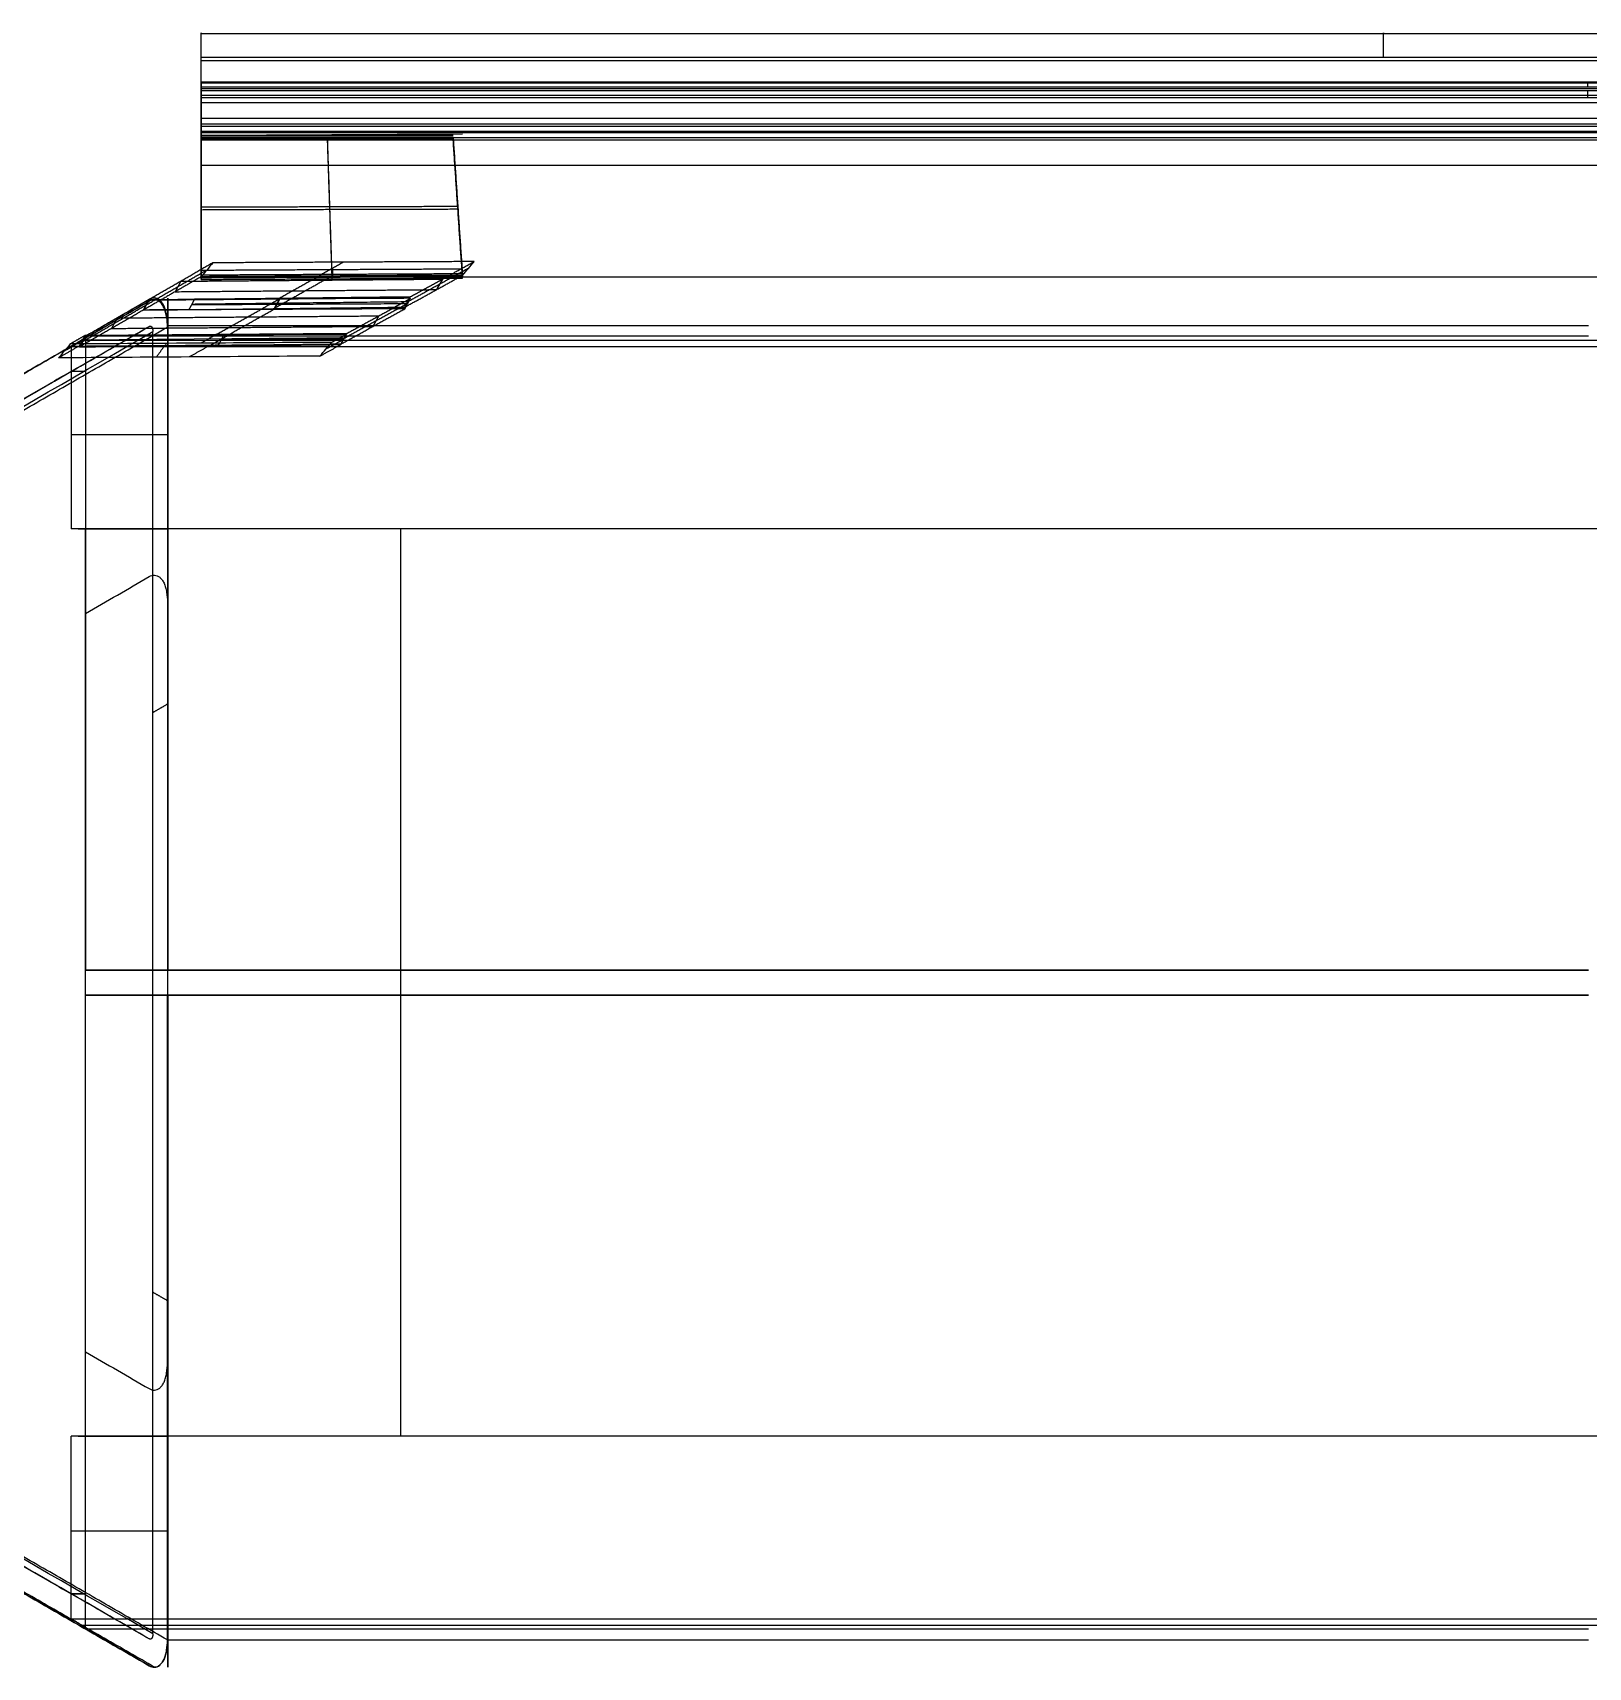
# Model space of a CAD drawing. Header units: millimetres. Extents: x -5912 to 944, y -156 to 2032.
# Drawn here: x -371 to 123, y -156 to 363 of the extents above; entities that cross this region are included whole.
import ezdxf

# ---------------------------------------------------------------- set-up
doc = ezdxf.new("R2010")
doc.units = ezdxf.units.MM
doc.header["$MEASUREMENT"] = 0
for name, color, linetype, true_color in [('Domyślny', 7, 'Continuous', 0x000000), ('Warstwa 01', 254, 'Continuous', 0xbebebe), ('Warstwa 02', 7, 'Continuous', 0x79673e)]:
    doc.layers.add(name, color=color, linetype=linetype, true_color=true_color)

msp = doc.modelspace()

# ---------------------------------------------------------------- linework, layer by layer
at = {"layer": 'Domyślny'}
for points in [[(-317.11, 330.96), (-234.14, 331.36)], [(-317.11, 330.96), (-237.11, 330.96)], [(-250.64, 279.1), (-333.84, 278.41)], [(-271.77, 266.54), (-354.97, 265.85)], [(-271.77, 266.54), (-354.97, 265.85)], [(-270.85, 267.96), (-354.05, 267.27)]]:
    msp.add_lwpolyline(points, dxfattribs=at)
for points, degree in [([(-354.97, 265.85, -2758.48), (-356.12, 265.18, -2760.48), (-357.28, 264.52, -2762.48), (-358.43, 263.85, -2764.48)], 3), ([(-354.97, 265.85, -2758.48), (-341.35, 265.85, -2758.48), (-327.72, 265.85, -2758.48)], 2), ([(-354.97, 265.85, -2758.48), (-354.58, 265.85, -2757.81), (-354.2, 265.85, -2757.14), (-353.82, 265.85, -2756.48)], 3), ([(-353.82, 265.85, -2756.48), (-353.82, 235.85, -2756.48), (-353.82, 205.85, -2756.48)], 2), ([(-353.82, 265.85, -2756.48), (-340.77, 265.85, -2756.48), (-327.72, 265.85, -2756.48)], 2), ([(-327.72, 205.85, -2756.48), (-327.72, 235.85, -2756.48), (-327.72, 265.85, -2756.48)], 2), ([(-327.72, 265.85, -2756.48), (-327.72, 265.85, -2757.48), (-327.72, 265.85, -2758.48)], 2), ([(-327.72, 265.85, -2758.48), (-327.72, 265.18, -2760.48), (-327.72, 264.52, -2762.48), (-327.72, 263.85, -2764.48)], 3), ([(-327.72, 265.85, -2756.48), (122.28, 265.85, -2756.48), (572.28, 265.85, -2756.48)], 2), ([(-327.72, 265.85, -2758.48), (122.28, 265.85, -2758.48), (572.28, 265.85, -2758.48)], 2), ([(-327.72, 265.85, -2756.48), (-327.72, 235.85, -2756.48), (-327.72, 205.85, -2756.48)], 2), ([(-327.72, 265.85, -2758.48), (-327.72, 265.85, -2757.48), (-327.72, 265.85, -2756.48)], 2), ([(-327.72, 263.85, -2764.48), (-327.72, 264.52, -2762.48), (-327.72, 265.18, -2760.48), (-327.72, 265.85, -2758.48)], 3), ([(-358.43, 263.85, -2764.48), (-343.08, 263.85, -2764.48), (-327.72, 263.85, -2764.48)], 2), ([(-358.43, 263.85, -2764.48), (-358.43, 234.85, -2764.48), (-358.43, 205.85, -2764.48)], 2), ([(-327.72, 205.85, -2764.48), (-327.72, 234.85, -2764.48), (-327.72, 263.85, -2764.48)], 2), ([(-327.72, 263.85, -2764.48), (122.28, 263.85, -2764.48), (572.28, 263.85, -2764.48)], 2), ([(-327.72, 263.85, -2764.48), (-327.72, 234.85, -2764.48), (-327.72, 205.85, -2764.48)], 2), ([(-358.43, 255.85, -2764.48), (-406.12, 228.32, -2764.48), (-453.82, 200.78, -2764.48)], 2), ([(-358.43, 255.85, -2756.48), (-406.12, 228.32, -2756.48), (-453.82, 200.78, -2756.48)], 2), ([(-358.43, 255.85, -2764.48), (-358.43, 255.85, -2760.48), (-358.43, 255.85, -2756.48)], 2), ([(-353.82, 255.85, -2756.48), (-356.12, 255.85, -2756.48), (-358.43, 255.85, -2756.48)], 2), ([(-353.82, 255.85, -2756.48), (-355.35, 255.85, -2759.14), (-356.89, 255.85, -2761.81), (-358.43, 255.85, -2764.48)], 3), ([(-358.43, 255.85, -2764.48), (-358.43, 230.85, -2764.48), (-358.43, 205.85, -2764.48)], 2), ([(-353.82, 255.85, -2756.48), (-353.82, 230.85, -2756.48), (-353.82, 205.85, -2756.48)], 2), ([(-358.43, 235.85, -2764.48), (-343.08, 235.85, -2764.48), (-327.72, 235.85, -2764.48)], 2), ([(-353.82, 235.85, -2756.48), (-340.77, 235.85, -2756.48), (-327.72, 235.85, -2756.48)], 2), ([(-353.82, 205.85, -2756.48), (-355.35, 205.85, -2759.14), (-356.89, 205.85, -2761.81), (-358.43, 205.85, -2764.48)], 3), ([(-327.72, 205.85, -2764.48), (-343.08, 205.85, -2764.48), (-358.43, 205.85, -2764.48)], 2), ([(-353.82, 205.85, -2756.48), (-355.35, 205.85, -2759.14), (-356.89, 205.85, -2761.81), (-358.43, 205.85, -2764.48)], 3), ([(-353.82, 205.85, -2764.48), (-356.12, 205.85, -2764.48), (-358.43, 205.85, -2764.48)], 2), ([(-356.12, 205.85, -2760.48), (-341.92, 205.85, -2760.48), (-327.72, 205.85, -2760.48)], 2), ([(-327.72, 205.85, -2756.48), (-340.77, 205.85, -2756.48), (-353.82, 205.85, -2756.48)], 2), ([(-353.82, -82.29, -2764.48), (-353.82, 61.78, -2764.48), (-353.82, 205.85, -2764.48)], 2), ([(-353.82, -82.29, -2756.48), (-353.82, 61.78, -2756.48), (-353.82, 205.85, -2756.48)], 2), ([(-253.82, 205.85, -2756.48), (-303.82, 205.85, -2756.48), (-353.82, 205.85, -2756.48)], 2), ([(-253.82, 205.85, -2764.48), (-303.82, 205.85, -2764.48), (-353.82, 205.85, -2764.48)], 2), ([(-327.72, 205.85, -2764.48), (-327.72, 205.85, -2760.48), (-327.72, 205.85, -2756.48)], 2), ([(572.28, 205.85, -2756.48), (122.28, 205.85, -2756.48), (-327.72, 205.85, -2756.48)], 2), ([(572.28, 205.85, -2764.48), (122.28, 205.85, -2764.48), (-327.72, 205.85, -2764.48)], 2), ([(-327.72, 205.85, -2756.48), (-327.72, 205.85, -2760.48), (-327.72, 205.85, -2764.48)], 2), ([(-253.82, 205.85, -2756.48), (-253.82, 205.85, -2760.48), (-253.82, 205.85, -2764.48)], 2), ([(-253.82, 205.85, -2756.48), (-253.82, 61.78, -2756.48), (-253.82, -82.29, -2756.48)], 2), ([(-253.82, 205.85, -2764.48), (-253.82, 61.78, -2764.48), (-253.82, -82.29, -2764.48)], 2), ([(-453.82, -77.22, -2756.48), (-406.12, -104.76, -2756.48), (-358.43, -132.29, -2756.48)], 2), ([(-453.82, -77.22, -2764.48), (-406.12, -104.76, -2764.48), (-358.43, -132.29, -2764.48)], 2), ([(-353.82, -82.29, -2756.48), (-355.35, -82.29, -2759.14), (-356.89, -82.29, -2761.81), (-358.43, -82.29, -2764.48)], 3), ([(-358.43, -140.29, -2764.48), (-358.43, -111.29, -2764.48), (-358.43, -82.29, -2764.48)], 2), ([(-327.72, -82.29, -2764.48), (-343.08, -82.29, -2764.48), (-358.43, -82.29, -2764.48)], 2), ([(-353.82, -82.29, -2756.48), (-355.35, -82.29, -2759.14), (-356.89, -82.29, -2761.81), (-358.43, -82.29, -2764.48)], 3), ([(-353.82, -82.29, -2764.48), (-356.12, -82.29, -2764.48), (-358.43, -82.29, -2764.48)], 2), ([(-358.43, -132.29, -2764.48), (-358.43, -107.29, -2764.48), (-358.43, -82.29, -2764.48)], 2), ([(-356.12, -82.29, -2760.48), (-341.92, -82.29, -2760.48), (-327.72, -82.29, -2760.48)], 2), ([(-353.82, -142.29, -2756.48), (-353.82, -112.29, -2756.48), (-353.82, -82.29, -2756.48)], 2), ([(-327.72, -82.29, -2756.48), (-340.77, -82.29, -2756.48), (-353.82, -82.29, -2756.48)], 2), ([(-353.82, -132.29, -2756.48), (-353.82, -107.29, -2756.48), (-353.82, -82.29, -2756.48)], 2), ([(-253.82, -82.29, -2756.48), (-303.82, -82.29, -2756.48), (-353.82, -82.29, -2756.48)], 2), ([(-253.82, -82.29, -2764.48), (-303.82, -82.29, -2764.48), (-353.82, -82.29, -2764.48)], 2), ([(-327.72, -82.29, -2764.48), (-327.72, -82.29, -2760.48), (-327.72, -82.29, -2756.48)], 2), ([(-327.72, -82.29, -2764.48), (-327.72, -111.29, -2764.48), (-327.72, -140.29, -2764.48)], 2), ([(123.35, -82.29, -2756.48), (-102.19, -82.29, -2756.48), (-327.72, -82.29, -2756.48)], 2), ([(-327.72, -82.29, -2756.48), (-327.72, -112.29, -2756.48), (-327.72, -142.29, -2756.48)], 2), ([(572.28, -82.29, -2764.48), (122.28, -82.29, -2764.48), (-327.72, -82.29, -2764.48)], 2), ([(-327.72, -142.29, -2756.48), (-327.72, -112.29, -2756.48), (-327.72, -82.29, -2756.48)], 2), ([(-327.72, -82.29, -2756.48), (-327.72, -82.29, -2760.48), (-327.72, -82.29, -2764.48)], 2), ([(-327.72, -140.29, -2764.48), (-327.72, -111.29, -2764.48), (-327.72, -82.29, -2764.48)], 2), ([(-253.82, -82.29, -2756.48), (-253.82, -82.29, -2760.48), (-253.82, -82.29, -2764.48)], 2), ([(-358.43, -112.29, -2764.48), (-343.08, -112.29, -2764.48), (-327.72, -112.29, -2764.48)], 2), ([(-353.82, -112.29, -2756.48), (-340.77, -112.29, -2756.48), (-327.72, -112.29, -2756.48)], 2), ([(-353.82, -132.29, -2756.48), (-356.12, -132.29, -2756.48), (-358.43, -132.29, -2756.48)], 2), ([(-358.43, -132.29, -2764.48), (-358.43, -132.29, -2760.48), (-358.43, -132.29, -2756.48)], 2), ([(-358.43, -132.29, -2764.48), (-356.89, -132.29, -2761.81), (-355.35, -132.29, -2759.14), (-353.82, -132.29, -2756.48)], 3), ([(-358.43, -140.29, -2764.48), (-343.08, -140.29, -2764.48), (-327.72, -140.29, -2764.48)], 2), ([(-354.97, -142.29, -2758.48), (-356.12, -141.63, -2760.48), (-357.28, -140.96, -2762.48), (-358.43, -140.29, -2764.48)], 3), ([(-354.97, -142.29, -2758.48), (-341.35, -142.29, -2758.48), (-327.72, -142.29, -2758.48)], 2), ([(-354.97, -142.29, -2758.48), (-354.58, -142.29, -2757.81), (-354.2, -142.29, -2757.14), (-353.82, -142.29, -2756.48)], 3), ([(-353.82, -142.29, -2756.48), (-340.77, -142.29, -2756.48), (-327.72, -142.29, -2756.48)], 2), ([(-327.72, -142.29, -2758.48), (-327.72, -141.63, -2760.48), (-327.72, -140.96, -2762.48), (-327.72, -140.29, -2764.48)], 3), ([(-327.72, -140.29, -2764.48), (122.28, -140.29, -2764.48), (572.28, -140.29, -2764.48)], 2), ([(-327.72, -140.29, -2764.48), (-327.72, -140.96, -2762.48), (-327.72, -141.63, -2760.48), (-327.72, -142.29, -2758.48)], 3), ([(-327.72, -142.29, -2756.48), (-327.72, -142.29, -2757.48), (-327.72, -142.29, -2758.48)], 2), ([(-327.72, -142.29, -2756.48), (-102.19, -142.29, -2756.48), (123.35, -142.29, -2756.48)], 2), ([(-327.72, -142.29, -2758.48), (122.28, -142.29, -2758.48), (572.28, -142.29, -2758.48)], 2), ([(-327.72, -142.29, -2758.48), (-327.72, -142.29, -2757.48), (-327.72, -142.29, -2756.48)], 2)]:
    msp.add_open_spline(points, degree=degree, dxfattribs=at)
at = {"layer": 'Warstwa 01'}
for p, q in [((-317.11, 346.13, -2620.93), (-317.11, 345.14, -2620.76)), ((-317.11, 336.23, -2659.8), (-317.11, 341.15, -2660.67)), ((-317.11, 332.23, -2699.71), (-317.11, 329.28, -2699.19)), ((-317.11, 330.28, -2694.29), (-317.11, 329.41, -2699.22)), ((-277.11, 330.28, -2694.29), (-277.11, 329.41, -2699.22)), ((-237.11, 329.41, -2699.22), (-237.11, 330.28, -2694.29)), ((-317.11, 308.12, -2690.39), (-317.11, 307.25, -2695.31)), ((-235.63, 308.34, -2690.42), (-235.63, 307.47, -2695.35)), ((-317.11, 285.09, -2691.4), (-317.11, 285.61, -2688.45)), ((-275.63, 285.83, -2688.49), (-275.63, 285.31, -2691.44)), ((-234.14, 285.53, -2691.48), (-234.14, 286.05, -2688.52)), ((-323.53, 284.53, -2704.02), (-325.36, 281.2, -2700.77)), ((-240.54, 285.2, -2703.98), (-242.37, 281.87, -2700.73)), ((-333.61, 278.71, -2721.48), (-335.44, 275.38, -2718.23)), ((-292.15, 279.15, -2721.52), (-293.98, 275.82, -2718.27)), ((-292.12, 278.91, -2721.48), (-293.96, 275.57, -2718.23)), ((-252.48, 276.3, -2718.23), (-250.64, 279.63, -2721.48)), ((-252.48, 275.77, -2718.23), (-250.64, 279.1, -2721.48)), ((-343.74, 272.86, -2739.02), (-345.57, 269.53, -2735.77)), ((-260.74, 273.53, -2738.98), (-262.58, 270.2, -2735.73)), ((-354.05, 267.27, -2756.48), (-355.89, 263.94, -2753.23)), ((-312.35, 267.49, -2756.52), (-312.37, 267.46, -2756.49)), ((-272.92, 264.33, -2753.23), (-271.08, 267.66, -2756.48)), ((-272.68, 264.63, -2753.23), (-270.85, 267.96, -2756.48)), ((-355.7, 263.68, -2753.32), (-355.6, 263.85, -2753.48)), ((-314.39, 264.16, -2753.26), (-314.4, 264.13, -2753.23))]:
    msp.add_line(p, q, dxfattribs=at)
for points, weights in [([(-317.11, 347.75, -2623.25), (-317.11, 348.1, -2621.28), (-317.11, 346.13, -2620.93)], [1, 0.707106781186, 1]), ([(-317.11, 345.14, -2620.76), (-317.11, 343.17, -2620.41), (-317.11, 342.82, -2622.38)], [1, 0.707106781187, 1]), ([(123.15, 346.13, -2620.93), (123.15, 348.1, -2621.28), (123.15, 347.75, -2623.25)], [1, 0.707106781186, 1]), ([(123.15, 342.82, -2622.38), (123.15, 343.17, -2620.41), (123.15, 345.14, -2620.76)], [1, 0.707106781186, 1]), ([(-317.11, 332.23, -2699.71), (-317.11, 334.2, -2700.06), (-317.11, 334.55, -2698.09)], [1, 0.707106781187, 1]), ([(-275.44, 288.15, -2686.86), (-275.43, 286.18, -2686.52), (-275.43, 285.83, -2688.49)], [1, 0.707106781186, 1])]:
    msp.add_rational_spline(points, weights, degree=2, dxfattribs=at)
for points, degree in [([(-317.11, 334.55, -2698.09), (-317.11, 341.15, -2660.67), (-317.11, 347.75, -2623.25)], 2), ([(563.82, 347.75, -2623.25), (123.35, 347.75, -2623.25), (-317.11, 347.75, -2623.25)], 2), ([(563.82, 347.42, -2621.75), (123.35, 347.42, -2621.75), (-317.11, 347.42, -2621.75)], 2), ([(563.82, 346.13, -2620.93), (123.35, 346.13, -2620.93), (-317.11, 346.13, -2620.93)], 2), ([(-317.11, 345.63, -2620.84), (-317.11, 338.69, -2660.24), (-317.11, 331.74, -2699.63)], 2), ([(563.82, 345.63, -2620.84), (123.35, 345.63, -2620.84), (-317.11, 345.63, -2620.84)], 2), ([(-317.11, 345.14, -2620.76), (123.35, 345.14, -2620.76), (563.82, 345.14, -2620.76)], 2), ([(-317.11, 343.65, -2621.09), (123.35, 343.65, -2621.09), (563.82, 343.65, -2621.09)], 2), ([(-317.11, 329.28, -2699.19), (-317.11, 336.05, -2660.79), (-317.11, 342.82, -2622.38)], 2), ([(-317.11, 342.82, -2622.38), (123.35, 342.82, -2622.38), (563.82, 342.82, -2622.38)], 2), ([(563.82, 341.15, -2660.67), (123.35, 341.15, -2660.67), (-317.11, 341.15, -2660.67)], 2), ([(563.82, 336.23, -2659.8), (123.35, 336.23, -2659.8), (-317.11, 336.23, -2659.8)], 2), ([(-317.11, 334.55, -2698.09), (123.35, 334.55, -2698.09), (563.82, 334.55, -2698.09)], 2), ([(-317.11, 333.73, -2699.38), (123.35, 333.73, -2699.38), (563.82, 333.73, -2699.38)], 2), ([(-317.11, 332.23, -2699.71), (123.35, 332.23, -2699.71), (563.82, 332.23, -2699.71)], 2), ([(-317.11, 331.74, -2699.63), (123.35, 331.74, -2699.63), (563.82, 331.74, -2699.63)], 2), ([(-317.11, 330.28, -2694.29), (-317.11, 309.1, -2690.56), (-317.11, 287.93, -2686.83)], 2), ([(-237.11, 330.28, -2694.29), (-277.11, 330.28, -2694.29), (-317.11, 330.28, -2694.29)], 2), ([(-317.11, 285.53, -2688.94), (-317.11, 307.69, -2692.85), (-317.11, 329.84, -2696.75)], 2), ([(-317.11, 329.84, -2696.75), (-277.11, 329.84, -2696.75), (-237.11, 329.84, -2696.75)], 2), ([(-317.11, 329.41, -2699.22), (-317.11, 307.25, -2695.31), (-317.11, 285.09, -2691.4)], 2), ([(-237.11, 329.41, -2699.22), (-277.11, 329.41, -2699.22), (-317.11, 329.41, -2699.22)], 2), ([(563.82, 329.28, -2699.19), (123.35, 329.28, -2699.19), (-317.11, 329.28, -2699.19)], 2), ([(-277.11, 330.28, -2694.29), (-276.4, 309.21, -2690.58), (-275.69, 288.15, -2686.86)], 2), ([(-277.11, 329.41, -2699.22), (-276.37, 307.36, -2695.33), (-275.63, 285.31, -2691.44)], 2), ([(-234.28, 288.37, -2686.9), (-235.69, 309.32, -2690.6), (-237.11, 330.28, -2694.29)], 2), ([(-237.11, 329.84, -2696.75), (-235.63, 307.9, -2692.89), (-234.14, 285.96, -2689.02)], 2), ([(-234.14, 285.53, -2691.48), (-235.63, 307.47, -2695.35), (-237.11, 329.41, -2699.22)], 2), ([(-317.11, 308.12, -2690.39), (-276.37, 308.23, -2690.4), (-235.63, 308.34, -2690.42)], 2), ([(-317.11, 307.25, -2695.31), (-276.37, 307.36, -2695.33), (-235.63, 307.47, -2695.35)], 2), ([(-230.43, 290.77, -2686.48), (-271.92, 290.57, -2686.48), (-313.4, 290.37, -2686.48)], 2), ([(-250.64, 279.63, -2721.48), (-240.54, 285.2, -2703.98), (-230.43, 290.77, -2686.48)], 2), ([(-234.14, 286.41, -2686.48), (-232.91, 287.86, -2686.48), (-231.67, 289.31, -2686.48), (-230.43, 290.77, -2686.48)], 3), ([(-317.11, 285.96, -2686.48), (-326.28, 280.67, -2702.36), (-335.44, 275.38, -2718.23)], 2), ([(-334.53, 277.04, -2719.86), (-324.89, 282.61, -2703.17), (-315.26, 288.17, -2686.48)], 2), ([(-313.4, 290.37, -2686.48), (-323.5, 284.54, -2703.98), (-333.61, 278.71, -2721.48)], 2), ([(-313.4, 290.37, -2686.48), (-314.64, 288.9, -2686.48), (-315.87, 287.43, -2686.48), (-317.11, 285.96, -2686.48)], 3), ([(-234.28, 288.37, -2686.9), (-275.69, 288.15, -2686.86), (-317.11, 287.93, -2686.83)], 2), ([(-234.18, 286.87, -2687.23), (-275.65, 286.66, -2687.2), (-317.11, 286.44, -2687.16)], 2), ([(-234.14, 286.41, -2686.48), (-261.8, 286.26, -2686.48), (-289.45, 286.11, -2686.48), (-317.11, 285.96, -2686.48)], 3), ([(-234.14, 286.05, -2688.52), (-275.63, 285.83, -2688.49), (-317.11, 285.61, -2688.45)], 2), ([(-234.14, 285.96, -2689.02), (-275.63, 285.75, -2688.98), (-317.11, 285.53, -2688.94)], 2), ([(-317.11, 285.09, -2691.4), (-275.63, 285.31, -2691.44), (-234.14, 285.53, -2691.48)], 2), ([(-275.63, 286.18, -2686.48), (-284.81, 281, -2702.38), (-293.98, 275.82, -2718.27)], 2), ([(-271.92, 290.57, -2686.48), (-282.03, 284.86, -2704), (-292.15, 279.15, -2721.52)], 2), ([(-252.48, 276.3, -2718.23), (-243.31, 281.35, -2702.36), (-234.14, 286.41, -2686.48)], 2), ([(-232.29, 288.59, -2686.48), (-241.92, 283.27, -2703.17), (-251.56, 277.96, -2719.86)], 2), ([(-325.36, 281.2, -2700.77), (-283.87, 281.53, -2700.75), (-242.37, 281.87, -2700.73)], 2), ([(-323.53, 284.53, -2704.02), (-282.03, 284.86, -2704), (-240.54, 285.2, -2703.98)], 2), ([(-333.61, 278.18, -2721.48), (-466.4, 201.52, -2721.48), (-599.19, 124.85, -2721.48)], 2), ([(-587.64, 131.52, -3161.48), (-460.62, 204.85, -2941.48), (-333.61, 278.18, -2721.48)], 2), ([(-335.49, 275.35, -2718.32), (-345.6, 269.52, -2735.82), (-355.7, 263.68, -2753.32)], 2), ([(-354.64, 265.43, -2754.69), (-344.61, 271.22, -2737.31), (-334.57, 277.01, -2719.94)], 2), ([(-333.66, 278.68, -2721.56), (-343.69, 272.89, -2738.94), (-353.72, 267.1, -2756.31)], 2), ([(-335.49, 275.35, -2718.32), (-334.57, 277.01, -2719.94), (-333.66, 278.68, -2721.56)], 2), ([(-335.44, 275.38, -2718.23), (-335.47, 275.36, -2718.27), (-335.49, 275.35, -2718.32)], 2), ([(-252.48, 275.77, -2718.23), (-293.96, 275.57, -2718.23), (-335.44, 275.38, -2718.23)], 2), ([(-335.44, 275.38, -2718.23), (-330.64, 275.42, -2718.26), (-325.83, 275.47, -2718.28), (-321.03, 275.51, -2718.3)], 3), ([(-334.57, 277.01, -2719.94), (-334.55, 277.03, -2719.9), (-334.53, 277.04, -2719.86)], 2), ([(-333.66, 278.68, -2721.56), (-292.15, 279.15, -2721.52), (-250.64, 279.63, -2721.48)], 2), ([(-333.66, 278.68, -2721.56), (-328.85, 278.71, -2721.53), (-324.04, 278.74, -2721.51), (-319.23, 278.78, -2721.48)], 3), ([(-333.61, 278.71, -2721.48), (-333.63, 278.69, -2721.52), (-333.66, 278.68, -2721.56)], 2), ([(-319.23, 278.78, -2721.48), (-320.13, 277.15, -2719.89), (-321.03, 275.51, -2718.3)], 2), ([(-321.03, 275.51, -2718.3), (-286.75, 275.91, -2718.27), (-252.48, 276.3, -2718.23)], 2), ([(-320.15, 277.11, -2719.86), (-285.85, 277.27, -2719.86), (-251.56, 277.44, -2719.86)], 2), ([(-251.56, 277.96, -2719.86), (-285.83, 277.57, -2719.89), (-320.11, 277.18, -2719.92)], 2), ([(-250.64, 279.1, -2721.48), (-284.94, 278.94, -2721.48), (-319.23, 278.78, -2721.48)], 2), ([(-293.96, 275.57, -2718.23), (-304.07, 269.87, -2735.75), (-314.18, 264.16, -2753.26)], 2), ([(-292.12, 278.91, -2721.48), (-302.24, 273.2, -2739), (-312.35, 267.49, -2756.52)], 2), ([(-272.68, 264.63, -2753.23), (-262.58, 270.2, -2735.73), (-252.48, 275.77, -2718.23)], 2), ([(-251.56, 277.44, -2719.86), (-261.66, 271.87, -2737.36), (-271.77, 266.3, -2754.86)], 2), ([(-270.85, 267.96, -2756.48), (-260.74, 273.53, -2738.98), (-250.64, 279.1, -2721.48)], 2), ([(-599.19, 116.85, -2721.48), (-466.4, 193.52, -2721.48), (-333.61, 270.18, -2721.48)], 2), ([(-593.42, 116.64, -2711.48), (-460.62, 193.3, -2711.48), (-327.83, 269.97, -2711.48)], 2), ([(-345.57, 269.53, -2735.77), (-304.08, 269.86, -2735.75), (-262.58, 270.2, -2735.73)], 2), ([(-343.74, 272.86, -2739.02), (-302.24, 273.2, -2739), (-260.74, 273.53, -2738.98)], 2), ([(-327.83, 269.97, -2711.48), (-327.83, 210.11, -2711.48), (-327.83, 150.25, -2711.48)], 2), ([(-598.03, 115.21, -2719.48), (-509.51, 166.32, -2719.48), (-420.98, 217.43, -2719.48), (-332.45, 268.54, -2719.48)], 3), ([(-360.53, 262.39, -2764.48), (-357.75, 264, -2759.67), (-354.97, 265.6, -2754.86)], 2), ([(-354.05, 267.27, -2756.48), (-356.36, 265.93, -2760.48), (-358.67, 264.6, -2764.48)], 2), ([(-275.7, 265.12, -2764.48), (-303.36, 264.94, -2764.48), (-331.01, 264.77, -2764.48), (-358.67, 264.6, -2764.48)], 3), ([(-353.72, 267.1, -2756.31), (-354.59, 265.52, -2754.77), (-355.46, 263.94, -2753.23)], 2), ([(-354.97, 265.6, -2754.86), (-354.76, 265.6, -2754.86), (-354.54, 265.6, -2754.86)], 2), ([(-318, 267.44, -2756.48), (-336.03, 267.35, -2756.48), (-354.05, 267.27, -2756.48)], 2), ([(-318, 267.44, -2756.48), (-329.91, 267.32, -2756.42), (-341.81, 267.21, -2756.37), (-353.72, 267.1, -2756.31)], 3), ([(-332.45, 147.59, -2719.48), (-332.45, 208.06, -2719.48), (-332.45, 268.54, -2719.48)], 2), ([(-328.11, 264.79, -2764.48), (-329.77, 262.59, -2764.48), (-331.43, 260.4, -2764.48)], 2), ([(-318.03, 267.42, -2756.52), (-294.44, 267.69, -2756.5), (-270.85, 267.96, -2756.48)], 2), ([(-318.03, 267.42, -2756.52), (-318.02, 267.43, -2756.51), (-318.01, 267.43, -2756.49), (-318, 267.44, -2756.48)], 3), ([(-312.58, 267.46, -2756.49), (-314.88, 266.16, -2760.49), (-317.19, 264.86, -2764.48)], 2), ([(-311.69, 264.18, -2753.27), (-310.78, 265.83, -2754.88), (-309.87, 267.48, -2756.48)], 2), ([(-310.79, 265.81, -2754.86), (-291.4, 265.9, -2754.86), (-272, 266, -2754.86)], 2), ([(-271.77, 266.3, -2754.86), (-291.27, 266.07, -2754.88), (-310.77, 265.85, -2754.89)], 2), ([(-271.08, 267.66, -2756.48), (-290.48, 267.57, -2756.48), (-309.87, 267.48, -2756.48)], 2), ([(-279.41, 260.75, -2764.48), (-278.17, 262.21, -2764.48), (-276.94, 263.66, -2764.48), (-275.7, 265.12, -2764.48)], 3), ([(-272, 266, -2754.86), (-274.78, 264.46, -2759.67), (-277.56, 262.93, -2764.48)], 2), ([(-275.7, 265.12, -2764.48), (-273.39, 266.39, -2760.48), (-271.08, 267.66, -2756.48)], 2), ([(-358.67, 264.6, -2764.48), (-359.91, 263.13, -2764.48), (-361.14, 261.66, -2764.48), (-362.38, 260.19, -2764.48)], 3), ([(-355.89, 263.94, -2753.23), (-359.13, 262.06, -2758.86), (-362.38, 260.19, -2764.48)], 2), ([(-279.41, 260.75, -2764.48), (-307.07, 260.56, -2764.48), (-334.72, 260.37, -2764.48), (-362.38, 260.19, -2764.48)], 3), ([(-276.78, 263.85, -2764.48), (-318.04, 263.85, -2764.48), (-359.3, 263.85, -2764.48)], 2), ([(-355.46, 263.94, -2753.23), (-355.67, 263.94, -2753.23), (-355.89, 263.94, -2753.23)], 2), ([(-355.7, 263.68, -2753.32), (-337.78, 263.89, -2753.3), (-319.87, 264.09, -2753.28)], 2), ([(-319.87, 264.09, -2753.28), (-331.78, 264.01, -2753.35), (-343.69, 263.93, -2753.42), (-355.6, 263.85, -2753.48)], 3), ([(-355.6, 263.85, -2753.48), (-355.56, 263.88, -2753.4), (-355.51, 263.91, -2753.32), (-355.46, 263.94, -2753.23)], 3), ([(-314.4, 264.13, -2753.23), (-317.65, 262.3, -2758.86), (-320.9, 260.47, -2764.48)], 2), ([(-319.87, 264.09, -2753.28), (-319.86, 264.1, -2753.26), (-319.85, 264.1, -2753.25), (-319.84, 264.11, -2753.23)], 3), ([(-272.92, 264.33, -2753.23), (-296.38, 264.22, -2753.23), (-319.84, 264.11, -2753.23)], 2), ([(-311.69, 264.18, -2753.27), (-292.18, 264.41, -2753.25), (-272.68, 264.63, -2753.23)], 2), ([(-279.41, 260.75, -2764.48), (-276.17, 262.54, -2758.86), (-272.92, 264.33, -2753.23)], 2), ([(-332.45, 147.59, -2719.48), (-330.14, 148.92, -2715.48), (-327.83, 150.25, -2711.48)], 2), ([(-332.45, -36.56, -2719.48), (-332.45, 55.51, -2719.48), (-332.45, 147.59, -2719.48)], 2), ([(-327.83, 150.25, -2711.48), (-327.83, 55.52, -2711.48), (-327.83, -39.22, -2711.48)], 2), ([(-333.61, -146.63, -2721.48), (-466.4, -69.96, -2721.48), (-599.19, 6.71, -2721.48)], 2), ([(-332.45, -144.98, -2719.48), (-420.98, -93.87, -2719.48), (-509.51, -42.76, -2719.48), (-598.03, 8.35, -2719.48)], 3), ([(-327.83, -146.94, -2711.48), (-460.62, -70.27, -2711.48), (-593.42, 6.4, -2711.48)], 2), ([(-599.19, -1.82, -2721.48), (-466.4, -78.48, -2721.48), (-333.61, -155.15, -2721.48)], 2), ([(-331.9, -155.62, -2718.52), (-459.77, -82.05, -2940), (-587.64, -8.48, -3161.48)], 2), ([(-327.83, -39.22, -2711.48), (-330.14, -37.89, -2715.48), (-332.45, -36.56, -2719.48)], 2), ([(-332.45, -144.98, -2719.48), (-332.45, -90.77, -2719.48), (-332.45, -36.56, -2719.48)], 2), ([(-327.83, -39.22, -2711.48), (-327.83, -93.08, -2711.48), (-327.83, -146.94, -2711.48)], 2), ([(-333.61, -155.15, -2721.48), (-333.05, -155.47, -2720.52), (-332.48, -155.64, -2719.52), (-331.9, -155.62, -2718.52)], 3)]:
    msp.add_open_spline(points, degree=degree, dxfattribs=at)
for points, knots in [([(-317.11, 285.61, -2688.45), (-317.11, 285.62, -2688.39), (-317.11, 285.65, -2688.28), (-317.11, 285.7, -2688.11), (-317.11, 285.77, -2687.95), (-317.11, 285.85, -2687.78), (-317.11, 285.96, -2687.63), (-317.11, 286.08, -2687.48), (-317.11, 286.21, -2687.34), (-317.11, 286.36, -2687.21), (-317.11, 286.52, -2687.1), (-317.11, 286.69, -2687), (-317.11, 286.86, -2686.93), (-317.11, 287.04, -2686.87), (-317.11, 287.23, -2686.82), (-317.11, 287.41, -2686.8), (-317.11, 287.59, -2686.79), (-317.11, 287.76, -2686.8), (-317.11, 287.88, -2686.82), (-317.11, 287.93, -2686.83)], [-3.14049, -3.14049, -3.14049, -3.14049, -2.971347, -2.796814, -2.617324, -2.433415, -2.245725, -2.054985, -1.862006, -1.667657, -1.472847, -1.278498, -1.085518, -0.894777, -0.707085, -0.523174, -0.343681, -0.169146, 0, 0, 0, 0]), ([(-234.28, 288.37, -2686.9), (-234.27, 288.31, -2686.89), (-234.26, 288.2, -2686.88), (-234.25, 288.02, -2686.87), (-234.24, 287.84, -2686.88), (-234.23, 287.66, -2686.9), (-234.22, 287.48, -2686.94), (-234.21, 287.3, -2687), (-234.2, 287.12, -2687.08), (-234.19, 286.95, -2687.18), (-234.18, 286.79, -2687.29), (-234.17, 286.65, -2687.42), (-234.16, 286.51, -2687.55), (-234.16, 286.39, -2687.7), (-234.15, 286.29, -2687.86), (-234.15, 286.21, -2688.02), (-234.14, 286.14, -2688.19), (-234.14, 286.09, -2688.36), (-234.14, 286.06, -2688.47), (-234.14, 286.05, -2688.52)], [0, 0, 0, 0, 0.16946, 0.344315, 0.524126, 0.708347, 0.896335, 1.087351, 1.280579, 1.475144, 1.670135, 1.86463, 2.057721, 2.248541, 2.436284, 2.620224, 2.799729, 2.974268, 3.143412, 3.143412, 3.143412, 3.143412]), ([(-327.83, 269.97, -2711.48), (-327.83, 270.29, -2711.48), (-327.85, 270.94, -2711.5), (-327.91, 271.9, -2711.61), (-328.02, 272.85, -2711.8), (-328.18, 273.77, -2712.08), (-328.39, 274.65, -2712.45), (-328.66, 275.47, -2712.9), (-328.97, 276.22, -2713.44), (-329.33, 276.88, -2714.06), (-329.72, 277.45, -2714.75), (-330.16, 277.91, -2715.51), (-330.62, 278.26, -2716.31), (-331.11, 278.51, -2717.15), (-331.61, 278.64, -2718.02), (-332.11, 278.67, -2718.89), (-332.62, 278.6, -2719.77), (-333.12, 278.44, -2720.63), (-333.45, 278.28, -2721.2), (-333.61, 278.18, -2721.48)], [0, 0, 0, 0, 0.96464, 1.935423, 2.908969, 3.88271, 4.85517, 5.826134, 6.796615, 7.768602, 8.744584, 9.726956, 10.717415, 11.716505, 12.723367, 13.735736, 14.750134, 15.762194, 16.767041, 16.767041, 16.767041, 16.767041]), ([(-587.64, 123.52, -3161.48), (-566.38, 135.79, -3124.64), (-545.11, 148.07, -3087.81), (-502.58, 172.63, -3014.14), (-481.31, 184.9, -2977.31), (-449.41, 203.32, -2922.06), (-438.78, 209.46, -2903.64), (-417.52, 221.74, -2866.81), (-406.88, 227.88, -2848.39), (-385.62, 240.15, -2811.56), (-374.98, 246.29, -2793.14), (-354.1, 258.35, -2756.98), (-343.86, 264.27, -2739.23), (-333.61, 270.18, -2721.48)], [0, 0, 0, 0, 132.804476, 132.804476, 265.608952, 265.608952, 332.01119, 332.01119, 398.413428, 398.413428, 464.815666, 464.815666, 528.814189, 528.814189, 528.814189, 528.814189]), ([(-333.61, 270.18, -2721.48), (-333.58, 270.2, -2721.42), (-333.51, 270.23, -2721.31), (-333.41, 270.27, -2721.14), (-333.31, 270.28, -2720.96), (-333.21, 270.27, -2720.79), (-333.11, 270.25, -2720.61), (-333.01, 270.2, -2720.44), (-332.92, 270.13, -2720.28), (-332.83, 270.04, -2720.13), (-332.75, 269.92, -2719.99), (-332.68, 269.79, -2719.87), (-332.62, 269.64, -2719.76), (-332.57, 269.48, -2719.67), (-332.52, 269.3, -2719.6), (-332.49, 269.12, -2719.54), (-332.47, 268.93, -2719.5), (-332.46, 268.73, -2719.48), (-332.45, 268.6, -2719.48), (-332.45, 268.54, -2719.48)], [0, 0, 0, 0, 0.200969, 0.403381, 0.606261, 0.808735, 1.010107, 1.209925, 1.408017, 1.604491, 1.799688, 1.994085, 2.188181, 2.382374, 2.576866, 2.771614, 2.966324, 3.16048, 3.353408, 3.353408, 3.353408, 3.353408]), ([(-309.87, 267.48, -2756.48), (-311.23, 267.47, -2756.49), (-312.59, 267.46, -2756.49), (-313.95, 267.45, -2756.5), (-315.31, 267.44, -2756.51), (-316.67, 267.43, -2756.52), (-318.03, 267.42, -2756.52)], [0, 0, 0, 0, 4.079334, 4.079334, 4.079334, 8.158683, 8.158683, 8.158683, 8.158683]), ([(-311.69, 264.18, -2753.27), (-313.04, 264.17, -2753.27), (-314.4, 264.16, -2753.26), (-315.76, 264.15, -2753.25), (-317.12, 264.13, -2753.25), (-318.48, 264.12, -2753.24), (-319.84, 264.11, -2753.23)], [0, 0, 0, 0, 4.074321, 4.074321, 4.074321, 8.154069, 8.154069, 8.154069, 8.154069]), ([(-333.61, -146.63, -2721.48), (-375.75, -122.29, -2794.48), (-417.9, -97.96, -2867.48), (-481.31, -61.35, -2977.31), (-502.58, -49.07, -3014.14), (-534.48, -30.65, -3069.39), (-545.11, -24.51, -3087.81), (-566.38, -12.24, -3124.64), (-577.01, -6.1, -3143.06), (-587.64, 0.04, -3161.48)], [2.403699, 2.403699, 2.403699, 2.403699, 265.608912, 265.608912, 398.4134, 398.4134, 464.815644, 464.815644, 531.217888, 531.217888, 531.217888, 531.217888]), ([(-333.61, -155.15, -2721.48), (-353.33, -143.76, -2755.64), (-373.06, -132.37, -2789.81), (-414.44, -108.48, -2861.48), (-436.09, -95.98, -2898.98), (-468.56, -77.23, -2955.23), (-479.39, -70.98, -2973.98), (-501.04, -58.48, -3011.48), (-511.86, -52.23, -3030.23), (-533.52, -39.73, -3067.73), (-544.34, -33.48, -3086.48), (-565.99, -20.98, -3123.98), (-576.82, -14.73, -3142.73), (-587.64, -8.48, -3161.48)], [12.018504, 12.018504, 12.018504, 12.018504, 135.208173, 135.208173, 270.416346, 270.416346, 338.020432, 338.020432, 405.624518, 405.624518, 473.228605, 473.228605, 540.832691, 540.832691, 540.832691, 540.832691]), ([(-332.45, -144.98, -2719.48), (-332.45, -145.05, -2719.48), (-332.46, -145.18, -2719.48), (-332.47, -145.37, -2719.5), (-332.49, -145.56, -2719.54), (-332.52, -145.74, -2719.6), (-332.57, -145.92, -2719.67), (-332.62, -146.08, -2719.76), (-332.68, -146.23, -2719.87), (-332.75, -146.36, -2719.99), (-332.83, -146.48, -2720.13), (-332.92, -146.57, -2720.28), (-333.01, -146.64, -2720.44), (-333.11, -146.69, -2720.61), (-333.21, -146.72, -2720.79), (-333.31, -146.72, -2720.96), (-333.41, -146.71, -2721.14), (-333.51, -146.68, -2721.31), (-333.58, -146.64, -2721.42), (-333.61, -146.63, -2721.48)], [-3.353408, -3.353408, -3.353408, -3.353408, -3.16048, -2.966323, -2.771614, -2.576866, -2.382374, -2.188181, -1.994085, -1.799688, -1.604491, -1.408017, -1.209925, -1.010107, -0.808735, -0.606261, -0.403381, -0.200969, 0, 0, 0, 0]), ([(-331.9, -155.62, -2718.52), (-331.34, -155.6, -2717.55), (-330.79, -155.39, -2716.6), (-330.02, -154.74, -2715.26), (-329.77, -154.47, -2714.84), (-329.32, -153.83, -2714.05), (-329.11, -153.46, -2713.68), (-328.73, -152.64, -2713.04), (-328.57, -152.19, -2712.75), (-328.29, -151.23, -2712.27), (-328.18, -150.72, -2712.08), (-327.91, -149.15, -2711.62), (-327.83, -148.04, -2711.48), (-327.83, -146.94, -2711.48)], [0, 0, 0, 0, 3.35262, 3.35262, 5.027381, 5.027381, 6.702684, 6.702684, 8.36905, 8.36905, 10.034127, 10.034127, 13.359818, 13.359818, 13.359818, 13.359818])]:
    msp.add_open_spline(points, degree=3, knots=knots, dxfattribs=at)
at = {"layer": 'Warstwa 02'}
for points in [[(-317.11, 355.59, -2490.92), (-317.11, 365.1, -2496.06), (-317.11, 363.22, -2506.71)], [(58.22, 355.59, -2490.92), (58.22, 365.1, -2496.06), (58.22, 363.22, -2506.71)]]:
    msp.add_rational_spline(points, [1, 0.811242185176, 1], degree=2, dxfattribs=at)
for points, degree in [([(-317.11, 354.47, -2556.33), (-317.11, 358.85, -2531.52), (-317.11, 363.22, -2506.71)], 2), ([(-317.11, 363.22, -2506.71), (-129.45, 363.22, -2506.71), (58.22, 363.22, -2506.71)], 2), ([(58.22, 363.22, -2506.71), (96.09, 363.22, -2506.71), (133.97, 363.22, -2506.71)], 2), ([(58.22, 355.59, -2490.92), (-129.45, 355.59, -2490.92), (-317.11, 355.59, -2490.92)], 2), ([(-317.11, 330.15, -2694.27), (-317.11, 342.31, -2625.3), (-317.11, 354.47, -2556.33)], 2), ([(133.97, 354.47, -2556.33), (-91.57, 354.47, -2556.33), (-317.11, 354.47, -2556.33)], 2), ([(133.97, 355.59, -2490.92), (96.09, 355.59, -2490.92), (58.22, 355.59, -2490.92)], 2), ([(-317.11, 285.83, -2686.46), (-317.11, 307.99, -2690.36), (-317.11, 330.15, -2694.27)], 2), ([(-317.11, 330.15, -2694.27), (-91.57, 330.15, -2694.27), (133.97, 330.15, -2694.27)], 2), ([(-317.11, 285.83, -2686.46), (-317.11, 303.61, -2585.65), (-317.11, 321.38, -2484.85)], 2), ([(-317.11, 321.38, -2484.85), (-91.57, 321.38, -2484.85), (133.97, 321.38, -2484.85)], 2), ([(133.97, 285.83, -2686.46), (-91.57, 285.83, -2686.46), (-317.11, 285.83, -2686.46)], 2), ([(-333.61, 278.71, -2721.48), (-340.34, 274.82, -2733.14), (-347.08, 270.93, -2744.81), (-353.82, 267.04, -2756.48)], 3), ([(-327.83, 270.49, -2711.48), (-327.83, 226.49, -2711.48), (-327.83, 182.49, -2711.48)], 2), ([(-327.83, 270.49, -2711.48), (-327.78, 270.49, -2711.48), (-327.72, 270.49, -2711.48)], 2), ([(-327.72, 65.78, -2711.48), (-327.72, 168.14, -2711.48), (-327.72, 270.49, -2711.48)], 2), ([(-327.72, 270.49, -2711.48), (-102.19, 270.49, -2711.48), (123.35, 270.49, -2711.48)], 2), ([(-327.72, 270.49, -2711.48), (-327.72, 168.14, -2711.48), (-327.72, 65.78, -2711.48)], 2), ([(-353.82, 267.04, -2756.48), (-353.82, 223.04, -2756.48), (-353.82, 179.04, -2756.48)], 2), ([(-327.72, 267.04, -2756.48), (-340.77, 267.04, -2756.48), (-353.82, 267.04, -2756.48)], 2), ([(123.35, 267.04, -2756.48), (-102.19, 267.04, -2756.48), (-327.72, 267.04, -2756.48)], 2), ([(-327.72, 265.85, -2756.48), (-327.72, 266.45, -2756.48), (-327.72, 267.04, -2756.48)], 2), ([(-327.72, 267.04, -2756.48), (-327.72, 166.41, -2756.48), (-327.72, 65.78, -2756.48)], 2), ([(-327.72, 205.85, -2756.48), (-327.72, 235.85, -2756.48), (-327.72, 265.85, -2756.48)], 2), ([(-327.72, 265.85, -2756.48), (-102.19, 265.85, -2756.48), (123.35, 265.85, -2756.48)], 2), ([(-327.72, 65.78, -2756.48), (-327.72, 135.81, -2756.48), (-327.72, 205.85, -2756.48)], 2), ([(123.35, 205.85, -2756.48), (-102.19, 205.85, -2756.48), (-327.72, 205.85, -2756.48)], 2), ([(-327.83, 182.49, -2711.48), (-327.83, 124.14, -2711.48), (-327.83, 65.78, -2711.48)], 2), ([(-353.82, 179.04, -2756.48), (-353.82, 122.41, -2756.48), (-353.82, 65.78, -2756.48)], 2), ([(-327.83, 65.78, -2711.48), (-340.82, 65.78, -2733.98), (-353.82, 65.78, -2756.48)], 2), ([(-353.82, 65.78, -2756.48), (-340.77, 65.78, -2756.48), (-327.72, 65.78, -2756.48)], 2), ([(-327.72, 65.78, -2711.48), (-327.78, 65.78, -2711.48), (-327.83, 65.78, -2711.48)], 2), ([(123.35, 65.78, -2711.48), (-102.19, 65.78, -2711.48), (-327.72, 65.78, -2711.48)], 2), ([(-327.72, 65.78, -2711.48), (-327.72, 65.78, -2733.98), (-327.72, 65.78, -2756.48)], 2), ([(-327.72, 65.78, -2756.48), (-102.19, 65.78, -2756.48), (123.35, 65.78, -2756.48)], 2), ([(-327.72, 65.78, -2756.48), (-327.72, 65.78, -2733.98), (-327.72, 65.78, -2711.48)], 2), ([(-353.82, -55.48, -2756.48), (-353.82, 1.15, -2756.48), (-353.82, 57.78, -2756.48)], 2), ([(-327.83, 57.78, -2711.48), (-340.82, 57.78, -2733.98), (-353.82, 57.78, -2756.48)], 2), ([(-353.82, 57.78, -2756.48), (-340.77, 57.78, -2756.48), (-327.72, 57.78, -2756.48)], 2), ([(-327.83, -58.94, -2711.48), (-327.83, -0.58, -2711.48), (-327.83, 57.78, -2711.48)], 2), ([(-327.72, 57.78, -2711.48), (-327.78, 57.78, -2711.48), (-327.83, 57.78, -2711.48)], 2), ([(123.35, 57.78, -2711.48), (-102.19, 57.78, -2711.48), (-327.72, 57.78, -2711.48)], 2), ([(-327.72, 57.78, -2711.48), (-327.72, -44.58, -2711.48), (-327.72, -146.94, -2711.48)], 2), ([(-327.72, 57.78, -2756.48), (-327.72, -42.85, -2756.48), (-327.72, -143.48, -2756.48)], 2), ([(-327.72, 57.78, -2711.48), (-327.72, 57.78, -2733.98), (-327.72, 57.78, -2756.48)], 2), ([(-327.72, 57.78, -2756.48), (-102.19, 57.78, -2756.48), (123.35, 57.78, -2756.48)], 2), ([(-327.72, -146.94, -2711.48), (-327.72, -44.58, -2711.48), (-327.72, 57.78, -2711.48)], 2), ([(-327.72, -143.48, -2756.48), (-327.72, -42.85, -2756.48), (-327.72, 57.78, -2756.48)], 2), ([(-327.72, 57.78, -2756.48), (-327.72, 57.78, -2733.98), (-327.72, 57.78, -2711.48)], 2), ([(-353.82, -143.48, -2756.48), (-353.82, -99.48, -2756.48), (-353.82, -55.48, -2756.48)], 2), ([(-327.83, -146.94, -2711.48), (-327.83, -102.94, -2711.48), (-327.83, -58.94, -2711.48)], 2), ([(-333.61, -155.15, -2721.48), (-340.34, -151.26, -2733.14), (-347.08, -147.37, -2744.81), (-353.82, -143.48, -2756.48)], 3), ([(-327.72, -143.48, -2756.48), (-340.77, -143.48, -2756.48), (-353.82, -143.48, -2756.48)], 2), ([(123.35, -143.48, -2756.48), (-102.19, -143.48, -2756.48), (-327.72, -143.48, -2756.48)], 2), ([(-327.83, -146.94, -2711.48), (-327.78, -146.94, -2711.48), (-327.72, -146.94, -2711.48)], 2), ([(-327.72, -146.94, -2711.48), (-102.19, -146.94, -2711.48), (123.35, -146.94, -2711.48)], 2)]:
    msp.add_open_spline(points, degree=degree, dxfattribs=at)
for points, knots in [([(-317.11, 321.38, -2484.85), (-317.11, 321.57, -2483.77), (-317.11, 321.9, -2482.7), (-317.11, 322.38, -2481.72), (-317.11, 322.63, -2481.23), (-317.11, 322.91, -2480.77), (-317.11, 323.23, -2480.33), (-317.11, 323.54, -2479.9), (-317.11, 323.9, -2479.51), (-317.11, 324.29, -2479.16), (-317.11, 324.68, -2478.81), (-317.11, 325.1, -2478.51), (-317.11, 325.55, -2478.26), (-317.11, 325.99, -2478.01), (-317.11, 326.45, -2477.82), (-317.11, 326.94, -2477.69), (-317.11, 327.88, -2477.42), (-317.11, 328.85, -2477.37), (-317.11, 329.82, -2477.52), (-317.11, 330.82, -2477.67), (-317.11, 331.77, -2478.02), (-317.11, 332.65, -2478.5), (-317.11, 340.3, -2482.64), (-317.11, 347.94, -2486.78), (-317.11, 355.59, -2490.92)], [0, 0, 0, 0, 3.312682, 3.312682, 3.312682, 4.940429, 4.940429, 4.940429, 6.531358, 6.531358, 6.531358, 8.083279, 8.083279, 8.083279, 9.588527, 9.588527, 9.588527, 12.521707, 12.521707, 12.521707, 15.548725, 15.548725, 15.548725, 41.630577, 41.630577, 41.630577, 41.630577]), ([(-327.83, 270.49, -2711.48), (-327.83, 271.6, -2711.48), (-327.91, 272.71, -2711.62), (-328.18, 274.28, -2712.08), (-328.29, 274.79, -2712.27), (-328.57, 275.75, -2712.75), (-328.73, 276.2, -2713.04), (-329.11, 277.02, -2713.68), (-329.32, 277.39, -2714.05), (-329.77, 278.03, -2714.84), (-330.02, 278.3, -2715.26), (-330.79, 278.95, -2716.6), (-331.34, 279.15, -2717.55), (-331.9, 279.18, -2718.52), (-332.48, 279.2, -2719.52), (-333.05, 279.03, -2720.52), (-333.61, 278.71, -2721.48)], [-685.651462, -685.651462, -685.651462, -685.651462, -682.325771, -682.325771, -680.660694, -680.660694, -678.994328, -678.994328, -677.319025, -677.319025, -675.644264, -675.644264, -672.291644, -672.291644, -672.291644, -668.814187, -668.814187, -668.814187, -668.814187]), ([(-327.72, 270.49, -2711.48), (-327.72, 271.59, -2711.48), (-327.72, 272.7, -2711.61), (-327.72, 273.75, -2711.92), (-327.72, 274.27, -2712.08), (-327.72, 274.78, -2712.27), (-327.72, 275.27, -2712.51), (-327.72, 275.74, -2712.75), (-327.72, 276.19, -2713.03), (-327.72, 276.61, -2713.36), (-327.72, 277.01, -2713.68), (-327.72, 277.39, -2714.04), (-327.72, 277.71, -2714.44), (-327.72, 278.03, -2714.83), (-327.72, 278.3, -2715.25), (-327.72, 278.51, -2715.71), (-327.72, 278.94, -2716.59), (-327.72, 279.15, -2717.54), (-327.72, 279.18, -2718.52), (-327.72, 279.2, -2719.52), (-327.72, 279.03, -2720.53), (-327.72, 278.71, -2721.48), (-327.72, 274.82, -2733.14), (-327.72, 270.93, -2744.81), (-327.72, 267.04, -2756.48)], [0, 0, 0, 0, 3.312682, 3.312682, 3.312682, 4.940429, 4.940429, 4.940429, 6.531358, 6.531358, 6.531358, 8.083279, 8.083279, 8.083279, 9.588527, 9.588527, 9.588527, 12.521707, 12.521707, 12.521707, 15.548725, 15.548725, 15.548725, 52.441965, 52.441965, 52.441965, 52.441965]), ([(-327.72, 267.04, -2756.48), (-327.72, 270.93, -2744.81), (-327.72, 274.82, -2733.14), (-327.72, 278.71, -2721.48), (-327.72, 279.03, -2720.53), (-327.72, 279.2, -2719.52), (-327.72, 279.18, -2718.52), (-327.72, 279.15, -2717.54), (-327.72, 278.94, -2716.59), (-327.72, 278.51, -2715.71), (-327.72, 278.3, -2715.25), (-327.72, 278.03, -2714.83), (-327.72, 277.71, -2714.44), (-327.72, 277.39, -2714.04), (-327.72, 277.01, -2713.68), (-327.72, 276.61, -2713.36), (-327.72, 276.19, -2713.03), (-327.72, 275.74, -2712.75), (-327.72, 275.27, -2712.51), (-327.72, 274.78, -2712.27), (-327.72, 274.27, -2712.08), (-327.72, 273.75, -2711.92), (-327.72, 272.7, -2711.61), (-327.72, 271.59, -2711.48), (-327.72, 270.49, -2711.48)], [0.516605, 0.516605, 0.516605, 0.516605, 37.409844, 37.409844, 37.409844, 40.436863, 40.436863, 40.436863, 43.370043, 43.370043, 43.370043, 44.875291, 44.875291, 44.875291, 46.427212, 46.427212, 46.427212, 48.018141, 48.018141, 48.018141, 49.645888, 49.645888, 49.645888, 52.95857, 52.95857, 52.95857, 52.95857]), ([(-353.82, 179.04, -2756.48), (-347.08, 182.93, -2744.81), (-340.34, 186.82, -2733.14), (-333.61, 190.71, -2721.48), (-333.05, 191.03, -2720.52), (-332.48, 191.2, -2719.52), (-331.9, 191.18, -2718.52), (-331.34, 191.15, -2717.55), (-330.79, 190.95, -2716.6), (-330.02, 190.3, -2715.26), (-329.77, 190.03, -2714.84), (-329.32, 189.39, -2714.05), (-329.11, 189.02, -2713.68), (-328.73, 188.2, -2713.04), (-328.57, 187.75, -2712.75), (-328.29, 186.79, -2712.27), (-328.18, 186.28, -2712.08), (-327.91, 184.71, -2711.62), (-327.83, 183.6, -2711.48), (-327.83, 182.49, -2711.48)], [626.749422, 626.749422, 626.749422, 626.749422, 668.814187, 668.814187, 668.814187, 672.291644, 672.291644, 672.291644, 675.644264, 675.644264, 677.319025, 677.319025, 678.994328, 678.994328, 680.660694, 680.660694, 682.325771, 682.325771, 685.651462, 685.651462, 685.651462, 685.651462]), ([(-353.82, -55.48, -2756.48), (-347.08, -59.37, -2744.81), (-340.34, -63.26, -2733.14), (-333.61, -67.15, -2721.48), (-333.05, -67.47, -2720.52), (-332.48, -67.64, -2719.52), (-331.9, -67.62, -2718.52), (-331.34, -67.6, -2717.55), (-330.79, -67.39, -2716.6), (-330.02, -66.74, -2715.26), (-329.77, -66.47, -2714.84), (-329.32, -65.83, -2714.05), (-329.11, -65.46, -2713.68), (-328.73, -64.64, -2713.04), (-328.57, -64.19, -2712.75), (-328.29, -63.23, -2712.27), (-328.18, -62.72, -2712.08), (-327.91, -61.15, -2711.62), (-327.83, -60.04, -2711.48), (-327.83, -58.94, -2711.48)], [626.749422, 626.749422, 626.749422, 626.749422, 668.814187, 668.814187, 668.814187, 672.291644, 672.291644, 672.291644, 675.644264, 675.644264, 677.319025, 677.319025, 678.994328, 678.994328, 680.660694, 680.660694, 682.325771, 682.325771, 685.651462, 685.651462, 685.651462, 685.651462]), ([(-327.72, -146.94, -2711.48), (-327.72, -148.03, -2711.48), (-327.72, -149.14, -2711.61), (-327.72, -150.2, -2711.92), (-327.72, -150.72, -2712.08), (-327.72, -151.22, -2712.27), (-327.72, -151.71, -2712.51), (-327.72, -152.18, -2712.75), (-327.72, -152.63, -2713.03), (-327.72, -153.05, -2713.36), (-327.72, -153.46, -2713.68), (-327.72, -153.83, -2714.04), (-327.72, -154.15, -2714.44), (-327.72, -154.47, -2714.83), (-327.72, -154.74, -2715.25), (-327.72, -154.96, -2715.71), (-327.72, -155.38, -2716.59), (-327.72, -155.6, -2717.54), (-327.72, -155.62, -2718.52), (-327.72, -155.64, -2719.52), (-327.72, -155.47, -2720.53), (-327.72, -155.15, -2721.48), (-327.72, -151.26, -2733.14), (-327.72, -147.37, -2744.81), (-327.72, -143.48, -2756.48)], [0, 0, 0, 0, 3.312681, 3.312681, 3.312681, 4.940428, 4.940428, 4.940428, 6.531357, 6.531357, 6.531357, 8.083278, 8.083278, 8.083278, 9.588527, 9.588527, 9.588527, 12.521707, 12.521707, 12.521707, 15.548725, 15.548725, 15.548725, 52.441965, 52.441965, 52.441965, 52.441965]), ([(-327.72, -143.48, -2756.48), (-327.72, -147.37, -2744.81), (-327.72, -151.26, -2733.14), (-327.72, -155.15, -2721.48), (-327.72, -155.47, -2720.53), (-327.72, -155.64, -2719.52), (-327.72, -155.62, -2718.52), (-327.72, -155.6, -2717.54), (-327.72, -155.38, -2716.59), (-327.72, -154.96, -2715.71), (-327.72, -154.74, -2715.25), (-327.72, -154.47, -2714.83), (-327.72, -154.15, -2714.44), (-327.72, -153.83, -2714.04), (-327.72, -153.46, -2713.68), (-327.72, -153.05, -2713.36), (-327.72, -152.63, -2713.03), (-327.72, -152.18, -2712.75), (-327.72, -151.71, -2712.51), (-327.72, -151.22, -2712.27), (-327.72, -150.72, -2712.08), (-327.72, -150.2, -2711.92), (-327.72, -149.14, -2711.61), (-327.72, -148.03, -2711.48), (-327.72, -146.94, -2711.48)], [0.516605, 0.516605, 0.516605, 0.516605, 37.409845, 37.409845, 37.409845, 40.436863, 40.436863, 40.436863, 43.370043, 43.370043, 43.370043, 44.875292, 44.875292, 44.875292, 46.427213, 46.427213, 46.427213, 48.018141, 48.018141, 48.018141, 49.645889, 49.645889, 49.645889, 52.95857, 52.95857, 52.95857, 52.95857]), ([(-327.83, -146.94, -2711.48), (-327.83, -148.04, -2711.48), (-327.91, -149.15, -2711.62), (-328.18, -150.72, -2712.08), (-328.29, -151.23, -2712.27), (-328.57, -152.19, -2712.75), (-328.73, -152.64, -2713.04), (-329.11, -153.46, -2713.68), (-329.32, -153.83, -2714.05), (-329.77, -154.47, -2714.84), (-330.02, -154.74, -2715.26), (-330.79, -155.39, -2716.6), (-331.34, -155.6, -2717.55), (-331.9, -155.62, -2718.52), (-332.48, -155.64, -2719.52), (-333.05, -155.47, -2720.52), (-333.61, -155.15, -2721.48)], [-685.651462, -685.651462, -685.651462, -685.651462, -682.325771, -682.325771, -680.660694, -680.660694, -678.994328, -678.994328, -677.319025, -677.319025, -675.644264, -675.644264, -672.291644, -672.291644, -672.291644, -668.814187, -668.814187, -668.814187, -668.814187])]:
    msp.add_open_spline(points, degree=3, knots=knots, dxfattribs=at)

doc.saveas('drawing.dxf')
